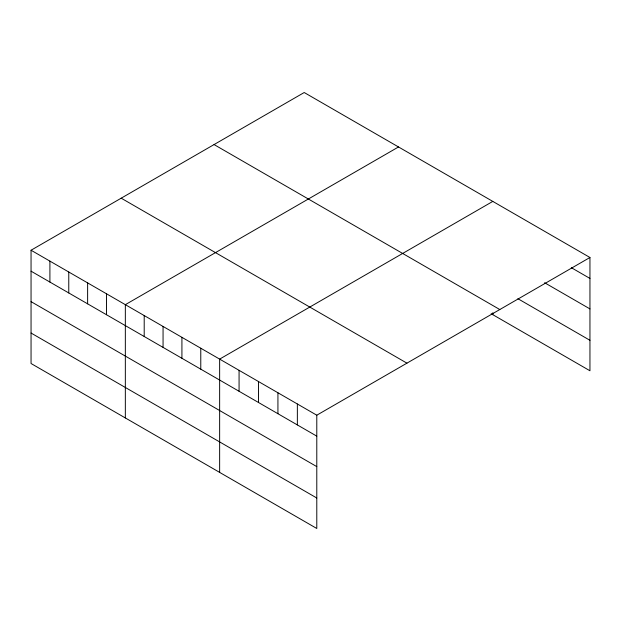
<?xml version="1.0" encoding="UTF-8"?>
<svg xmlns="http://www.w3.org/2000/svg" width="621" height="621" viewBox="0 0 621 621"><rect width="100%" height="100%" fill="white"/><g stroke="black" fill="none" stroke-linecap="round" stroke-linejoin="round"><path stroke-width="0.93" d="M31.05 250.232L316.788 415.201L316.788 528.479L31.05 363.51L31.05 250.232L304.212 92.521L589.95 257.49L589.95 370.768L491.157 313.729M398.503 146.967L125.341 304.67L125.341 417.949M492.802 201.406L219.64 359.109L219.64 472.387M316.788 415.201L589.95 257.49M571.328 267.682L589.95 278.433M544.609 282.734L589.95 308.909M517.898 298.701L589.95 340.3M214.066 144.569L499.804 309.537M121.196 198.184L406.934 363.161M31.05 271.175L316.788 436.144M31.05 301.643L316.788 466.612M31.05 333.035L316.788 498.003M492.802 312.774L492.802 314.676M297.358 403.984L297.358 424.927M277.929 392.767L277.929 413.71M258.499 381.55L258.499 402.493M239.069 370.333L239.069 391.269M200.777 348.226L200.777 369.169M181.922 337.335L181.922 358.278M163.059 326.444L163.059 347.387M144.204 315.561L144.204 336.504M106.486 293.787L106.486 314.723M87.623 282.897L87.623 303.84M68.768 272.006L68.768 292.949M49.905 261.123L49.905 282.058"/></g></svg>
